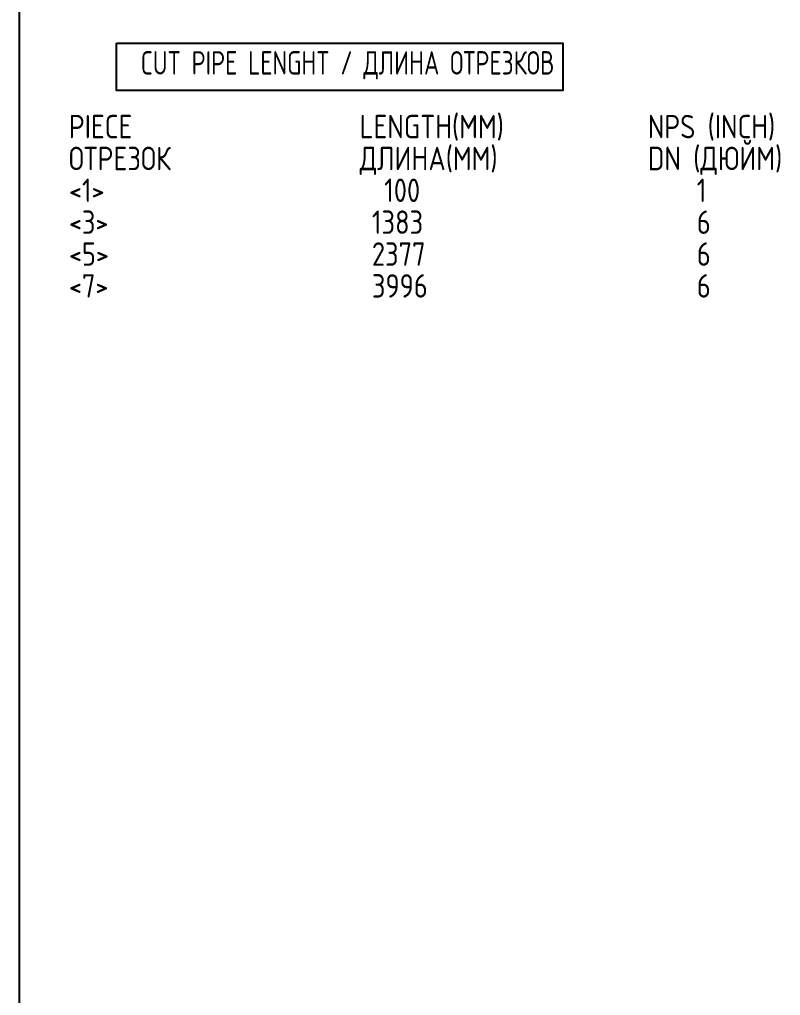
# Model space of a CAD drawing. Extents: x 0 to 594, y 0 to 420.
# Drawn here: x 402.9 to 484.2, y 104.2 to 208.4 of the extents above; entities that cross this region are included whole.
import ezdxf

# ---------------------------------------------------------------- set-up
doc = ezdxf.new("R2010")
doc.units = 0
doc.header["$MEASUREMENT"] = 0
doc.linetypes.add('BORDER_2012_SLN$0$8001.Solid', pattern=[0])
doc.layers.add('BORDER_2012_SLN$0$Level_1', color=7, linetype='BORDER_2012_SLN$0$8001.Solid', lineweight=25)
doc.layers.add('GT_1', color=7, linetype='Continuous')
doc.styles.add('HTX1', font='')
doc.styles.get('HTX1').set_extended_font_data('GOST type A')

# ---------------------------------------------------------------- blocks, each defined once
blk = doc.blocks.new('BORDER_2012_SLN')
at = {"layer": 'BORDER_2012_SLN$0$Level_1', "color": 7, "lineweight": -3}
blk.add_line((402.9, 7.5), (402.9, 412.5), dxfattribs=at)

msp = doc.modelspace()

# ---------------------------------------------------------------- linework, layer by layer
at = {"layer": 'GT_1', "flags": 128}
msp.add_lwpolyline([(413.271, 205.874), (460.914, 205.874), (460.914, 200.827), (413.271, 200.827), (413.271, 205.874)], dxfattribs=at)

# ---------------------------------------------------------------- block references
at = {"linetype": 'Continuous'}
msp.add_blockref('BORDER_2012_SLN', (0, 0), dxfattribs=at)

# ---------------------------------------------------------------- texts
at = {"layer": 'GT_1', "style": 'HTX1'}
for s, width, p in [('CUT PIPE LENGHT / ДЛИНА ОТРЕЗКОВ', 0.9, (415.843, 202.517)), ('  PIECE', 1.02, (405.557, 195.714)), ('    LENGTH(MM)', 1.02, (434, 195.714)), ('NPS (INCH)', 1.02, (470, 195.714)), ('    ДЛИНА(MM)', 1.02, (434, 192.313)), ('DN (ДЮЙМ)', 1.02, (470, 192.313)), ('  ОТРЕЗОК', 1.02, (405.557, 192.313)), ('  <1>', 1.02, (405.557, 188.912)), ('      100', 1.02, (434, 188.912)), ('    1', 1.02, (470, 188.912)), ('  <3>', 1.02, (405.557, 185.51)), ('     1383', 1.02, (434, 185.51)), ('    6', 1.02, (470, 185.51)), ('  <5>', 1.02, (405.557, 182.109)), ('     2377', 1.02, (434, 182.109)), ('    6', 1.02, (470, 182.109)), ('  <7>', 1.02, (405.557, 178.707)), ('     3996', 1.02, (434, 178.707)), ('    6', 1.02, (470, 178.707))]:
    msp.add_text(s, height=2.5, dxfattribs=dict(at, width=width)).set_placement(p)

doc.saveas('drawing.dxf')
